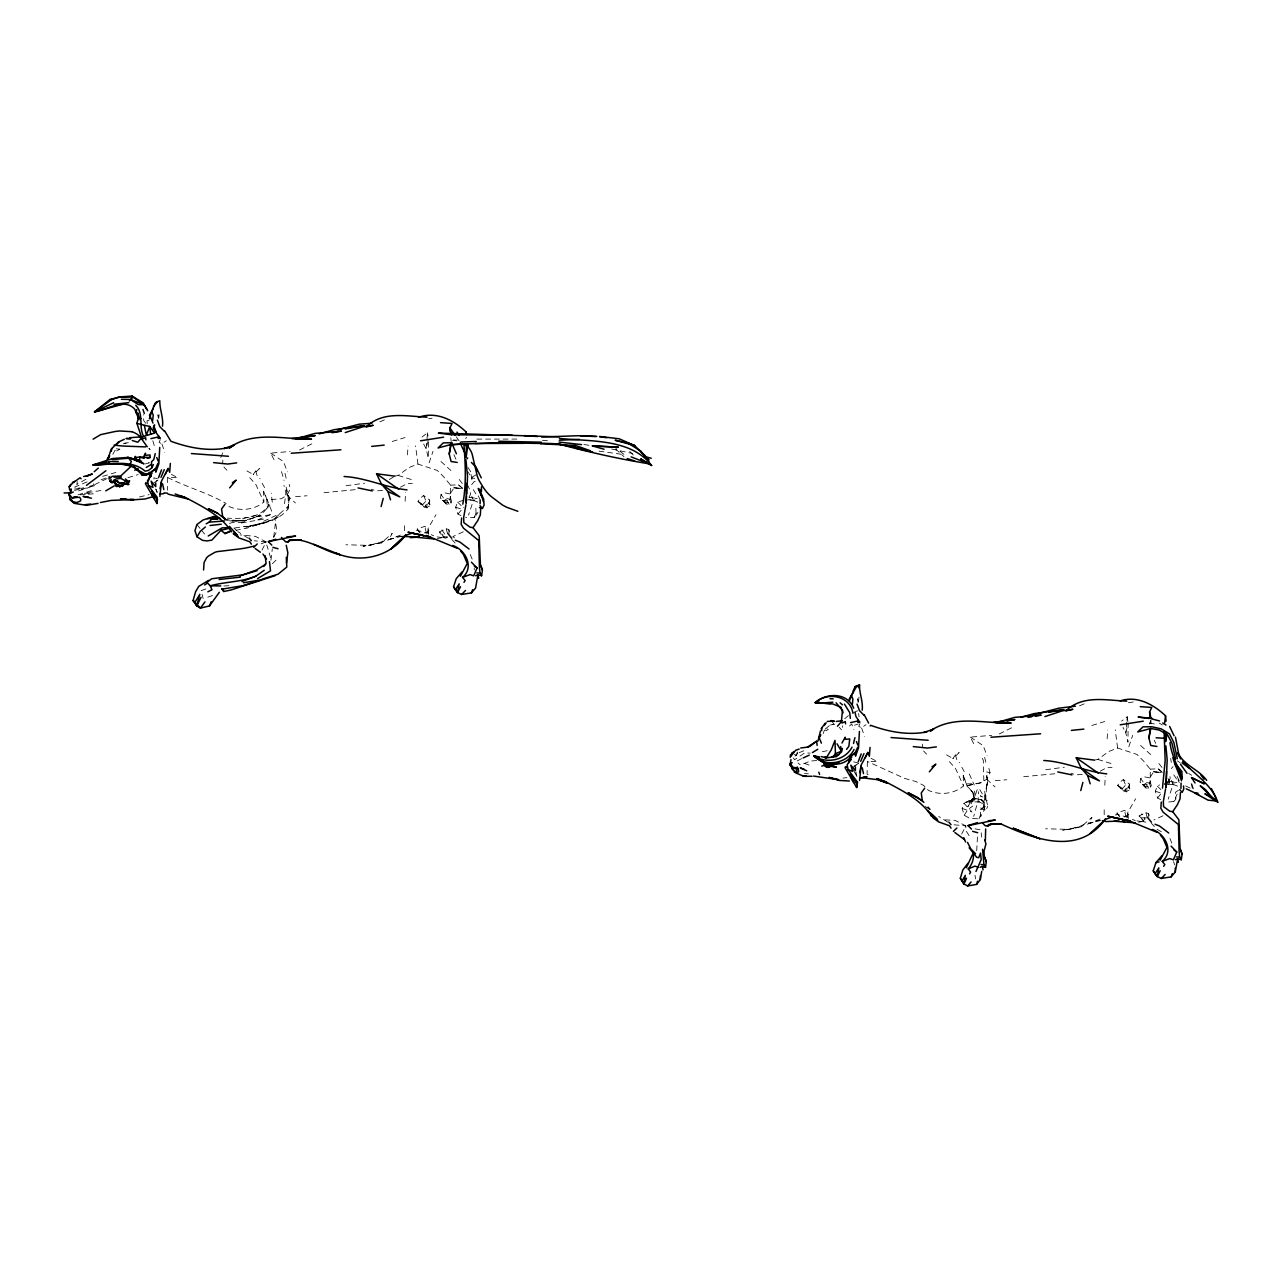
<?xml version="1.0" encoding="UTF-8"?>
<svg xmlns="http://www.w3.org/2000/svg" width="1282" height="1282" viewBox="0 0 1282 1282"><rect width="100%" height="100%" fill="white"/><g stroke="black" fill="none" stroke-linecap="round" stroke-linejoin="round"><path stroke-width="0.75" stroke-dasharray="5 3.75" d="M984.64 791.459L987.717 806.394L984.256 806.522L980.217 809.599L980.714 816.506L978.935 818.829L969.753 818.365L964.208 815.224L962.157 808.381L964 803.317L973.246 798.718L976.355 799.263L968.551 800.946L972.493 798.814L977.878 798.446L981.868 799.712L983.871 802.436L984.624 809.423L980.714 816.506M427.996 532.879L428.076 528.408L435.96 514.787M1127.679 816.874L1127.759 812.387L1135.644 798.782M474.228 569.945L474.276 567.974M475.83 508.297L476.167 515.204L474.148 517.559L465.703 517.431M1150.916 723.913L1151.028 720.452M983.839 780.626L983.31 760.466L981.211 755.627M405.128 501.246L405.545 492.448M1104.812 785.225L1105.212 776.443M222.651 463.571L222.844 460.126M922.335 747.55L922.527 744.121M1161.091 772.421L1153.768 771.732L1149.682 777.934L1150.323 783.302L1150.242 769.136L1143.384 760.851L1137.038 754.457L1117.616 748.031L1108.626 751.556L1097.857 759.425L1094.7 760.082M461.408 488.426L454.1 487.753L449.998 493.939L450.639 499.323L450.575 485.141L443.7 476.856L437.354 470.462L417.932 464.052L408.942 467.561L398.173 475.446L395.016 476.087M407.436 454.854L408.077 446.072M1107.119 738.833L1107.76 730.067M1117.616 748.031L1115.244 729.875M417.932 464.052L415.56 445.88M976.724 850.703L977.509 835.479M171.339 474.34L177.813 477.689L167.718 477.497L167.381 490.205M871.023 758.319L877.481 761.684L867.401 761.492L867.065 774.2L870.174 775.69M428.605 534.45L428.076 528.408L424.711 526.373L417.291 529.033L419.262 531.886M1128.288 818.445L1127.759 812.387L1124.41 810.368L1116.975 813.028L1118.946 815.865M1126.75 722.07L1125.788 732.711L1127.968 742.182L1128.128 723.497L1125.788 732.711L1123.032 727.423M1126.91 720.292L1127.231 716.75L1121.67 721.045M421.986 437.05L427.547 432.755L426.105 448.732L428.284 458.203L428.444 439.502L426.105 448.732L422.435 441.665M858.475 701.943L858.972 697.055M158.792 417.964L159.128 414.695M977.974 802.596L978.647 791.683M270.951 560.234L272.313 548.776M273.691 537.302L275.758 520.091M287.937 509.066L289.267 497.929L285.966 486.631L287.088 495.237L289.267 497.929L287.937 509.066C277.713 521.95 260.759 523.809 245.791 527.094L265.502 522.143L279.38 516.63M284.524 503.666L285.902 492.753L283.947 485.333M429.726 500.06L429.502 506.63L427.114 507.848L423.957 507.031L421.137 503.249L418.012 501.502L420.143 498.361L423.621 495.525L429.726 500.06L428.717 503.554L429.502 506.63L426.81 505.861L423.957 507.031M1129.426 784.055L1129.186 790.625L1126.798 791.843L1123.641 791.026L1120.821 787.244L1117.68 785.497L1119.811 782.357L1123.304 779.52L1129.426 784.055L1128.416 787.549L1129.186 790.625L1126.493 789.856L1123.641 791.026M977.204 789.616L975.121 795.753L972.301 800.705L969.993 801.795L969.416 803.061L972.493 798.814L967.926 806.602L969.993 801.795L980.073 799.263L983.534 801.843L984.111 807.932M984.961 794.343L983.967 807.051L986.227 809.791L987.717 806.394M986.787 786.347L987.525 783.062L986.387 775.914L987.685 780.642L985.858 790.049L987.685 780.642L986.323 771.94L990.041 772.645L986.787 779.216L981.083 782.709L966.965 785.706L963.215 775.193L963.535 785.962C953.904 794.119 939.978 795.465 928.601 790.481L923.457 785.305L915.973 781.555L904.675 778.414L867.401 761.492M986.563 786.956L985.698 799.279L986.98 803.093M77.305 481.631L76.776 484.836L79.26 482.16M449.998 493.939L444.005 492.673L441.008 494.692L445.062 500.012L444.646 502.336L446.216 503.938L449.133 504.291L450.992 502.977L451.649 501.326L450.27 497.448M446.216 503.938L440.399 498.057L441.008 494.692M1149.682 777.934L1143.688 776.668L1140.692 778.687L1144.746 784.007L1144.313 786.331L1145.9 787.933L1148.832 788.286L1150.675 786.972L1151.316 785.321L1149.954 781.427M1145.9 787.933L1140.067 782.052L1140.692 778.687M1149.633 724.026L1150.595 720.5M797.292 752.053L796.362 755.322L794.632 756.22M976.66 805.657L973.727 816.41M429.133 462.802L432.995 451.344M1128.817 746.797L1132.679 735.323M472.097 504.371L468.523 515.156M1171.78 788.366L1168.206 799.151M1150.675 786.972L1149.249 782.965L1150.194 780.578M442.675 500.365L446.905 500.893L449.565 498.986L450.511 496.599M1160.659 799.599L1157.614 798.045L1155.322 791.218L1157.374 786.138L1159.601 784.872M460.975 515.604L457.93 514.066L455.639 507.223L457.69 502.143L464.068 500.092M978.935 818.829L981.964 811.394M220.776 457.434L222.924 452.402M465.767 438.684L466.392 437.226M974.528 791.074L975.121 795.753L971.211 803.638L968.231 805.433M160.314 439.566L159.096 442.37L161.756 443.748L166.323 440.752M859.998 723.561L858.78 726.365L861.44 727.727L866.007 724.731M474.148 517.559L477.449 510.108M1168.719 801.987L1173.831 801.554L1177.132 794.103M229.75 520.877C243.772 521.085 263.066 519.13 268.948 504.179C260.935 518.713 241.945 518.954 227.331 518.152M89.868 486.198L93.041 485.269L95.253 480.814M228.917 506.486C240.295 511.47 254.221 510.124 263.868 501.967L263.531 491.214L267.249 499.916L281.399 498.714L287.088 495.237L290.357 488.65L289.187 484.372M823.156 733.608L824.39 730.227L828.364 729.474L826.986 728.785M262.009 550.074L266.159 541.917L255.406 536.357L240.151 534.914M961.676 834.069L965.843 825.912L955.106 820.352L943.488 819.791M257.682 519.851L270.133 514.803L271.832 511.598L267.249 499.916M469.004 497.192L470.494 494.467L470.013 490.189L467.561 484.949M1168.671 781.187L1170.178 778.462L1169.857 775.61M964.208 815.224L968.054 809.375M966.067 802.067L978.743 801.827L980.634 800.192M476.167 515.204L477.898 512.367M1166.844 783.446L1170.178 778.462M1157.614 798.045L1162.021 792.164M457.93 514.066L463.828 507.255M422.082 505.22L425.977 501.086L430.191 504.211M112.8 454.357L114.963 450.335L119.835 449.213L116.293 448.78M1121.766 789.215L1125.644 785.081L1129.891 788.206M402.244 536.052L388.702 539.61L392.26 533.376L381.219 542.975L363.03 546.292L378.783 543.087L385.417 539.946L381.219 542.975M1100.405 820.544L1088.37 823.605L1091.944 817.371L1080.902 826.97L1062.714 830.287L1078.466 827.082L1085.101 823.941L1080.902 826.97M469.949 500.365L473.859 500.557L476.151 498.89M1167.678 784.264L1173.543 784.552L1175.834 782.885M255.711 471.039L253.163 474.644L259.477 468.587L255.711 471.039L257.089 475.51L260.07 478.747M955.394 755.034L952.847 758.64L959.16 752.582L955.394 755.034L956.773 759.505L959.753 762.742M797.708 752.903L796.362 755.322L792.949 753.592M1171.347 768.623L1173.046 766.556M471.664 484.628L474.228 481.535L478.747 481.728M1173.831 801.554L1175.85 799.199L1175.514 792.292L1178.446 790.225M266.592 508.778L272.297 502.256L271.255 493.217M825.432 728.801L830.592 724.667L834.213 724.298L832.114 721.702M273.787 537.174L276.88 531.085L275.197 519.883M1128.625 814.599L1123.737 817.243M272.393 563.647L278.162 558.151M428.941 530.604L426.89 532.559L422.627 533.584M849.501 725.997L851.713 723.993L853.892 729.538M279.316 514.37L273.547 519.434L260.006 524.018L244.029 526.742M793.205 757.918L794.632 759.729L804.679 752.935L810.192 753.111M986.082 798.686L983.935 800.529L983.871 802.436L987.268 800.24M446.104 538.2L444.069 537.767L439.502 531.918L446.184 528.649L448.764 529.642L449.613 531.453M1145.788 822.195L1143.752 821.746L1139.185 815.913L1145.852 812.628L1148.448 813.637L1149.297 815.448M1143.752 821.746L1143.432 820.464L1145.082 819.086L1141.589 813.926M844.662 718.721L848.396 715.66M969.849 801.298L973.246 798.718M1142.358 784.36L1146.589 784.888L1149.249 782.965M969.336 808.493L972.766 806.058M153.792 483.01L159.288 479.212L156.067 481.135M852.097 767.95L858.972 763.207L853.556 761.796M445.062 500.012L447.146 498.618L451.296 499.499M1144.746 784.007L1146.829 782.613L1150.964 783.494M476.215 474.693L471.439 477.577L467.898 471.728M389.263 479.532L393.574 476.952M854.133 766.091L858.972 763.207M81.599 481.679L86.022 479.212M825.993 730.772L828.364 729.474M116.63 450.96L119.835 449.213M853.171 712.952L857.37 710.741L858.123 714.411M801.603 758.624L796.635 761.22L794.632 759.729M400.497 487.192L407.692 483.346L412.355 483.538M1100.18 771.187L1107.376 767.325L1112.023 767.533M418.012 501.502L420.704 504.13L425.271 505.316L428.717 503.554M463.299 531.806L452.818 536.597L455.671 538.696M1117.68 785.497L1120.388 788.126L1124.955 789.295L1128.416 787.549M1162.982 815.801L1153.992 819.935M299.539 449.998L313.321 443.075M999.223 733.993L1013.004 727.07M387.693 540.219L401.923 534.482M1087.36 824.214L1103.385 817.724M107.095 478.571L88.138 487.801L75.686 491.823M263.723 521.229L279.556 513.858L288.402 506.23L287.953 493.346M1079.524 705.853L1084.957 703.514M379.841 421.858L385.273 419.518M265.791 542.046L259.381 544.449M101.054 479.853L110.428 476.151M808.285 761.893L800.481 764.969L798.061 763.03M87.064 481.904L74.741 487.128L81.215 488.33L86.711 487.112M207.78 597.172L213.293 595.233M205.905 588.967L201.258 590.585L203.133 598.502M91.15 490.702L77.289 495.06L85.237 494.435M74.564 490.557L81.215 488.33L74.116 489.083M265.502 522.143L246.993 528.168L236.064 530.299M229.494 523.425L232.715 522.383L245.679 522.575M127.912 477.705L138.103 474.564M392.244 441.489L405.016 437.547M1091.911 725.468L1104.699 721.542M145.219 463.988L149.289 462.754L145.523 463.747M102.672 476.343L119.434 471.407M854.501 725.163L858.171 724.09M388.702 539.61L393.398 538.28M1088.37 823.605L1093.081 822.275M799.183 752.678L806.987 749.505M123.489 443.828L129.049 442.402L124.017 443.364M242.554 518.585L259.236 514.499M466.408 500.108L477.128 498.49M1164.232 784.552L1176.812 782.485M139.45 496.967L149.145 494.66M245.791 527.094L264.14 523.12M437.29 538.552L447.45 536.773M1138.576 822.211L1145.355 821.025M1164.216 783.382L1171.123 781.988L1167.614 781.475M822.355 751.685L827.178 750.723M241.304 522.992L263.499 519.13M81.439 489.307L94.836 485.59L93.041 485.269M830.496 724.939L834.213 724.298M100.829 490.557L83.971 493.137L93.201 493.81L87.24 494.275M1128.352 702.728L1136.846 701.43M428.669 418.733L432.066 418.204M234.814 527.976L244.654 526.485M256.64 516.774L270.133 514.803M1146.557 817.852L1139.666 817.788M375.113 543.616L378.783 543.087L369.809 545.379L345.916 544.786M1074.797 827.611L1078.466 827.082L1069.476 829.358L1045.599 828.781M346.06 485.734L364.681 483.202M1045.743 769.729L1064.348 767.197M981.083 782.709L966.965 785.706L973.567 793.302L974.641 800.497L972.573 792.052M400.353 536.277L396.587 536.725L402.676 536.645M1100.036 820.272L1096.254 820.72L1100.837 820.656M324.042 492.689L355.242 489.66M1023.725 776.684L1056.897 773.575M842.995 778.078L846.873 777.645M1082.28 774.296L1076.175 774.937L1070.951 773.222M382.597 490.301L376.491 490.942L371.267 489.243M273.995 459.645L270.694 453.123L290.069 451.504M973.679 743.64L970.378 737.118L991.691 735.339M295.533 496.647L307.055 495.765M995.217 780.642L1006.739 779.76M1168.944 781.427L1177.341 782.389M469.276 497.432L477.657 498.394M811.778 760.915L819.502 760.402M223.869 585.986L229.382 585.634M452.482 440.319L460.046 439.886M462.706 488.394L458.443 484.82L450.575 485.141L454.1 487.753L461.392 489.131M1162.389 772.389L1158.127 768.799L1150.242 769.136L1153.768 771.732L1161.075 773.126M476.856 439.117L517.143 439.069M966.932 783.911L976.323 783.655M224.446 519.787L244.958 520.861L260.615 515.476L244.365 520.829L232.042 521.053L244.958 520.861L224.19 519.819M149 420.656L147.077 420.624L147.158 423.701M980.217 809.599L986.227 809.791L980.57 807.997M448.476 502.544L444.646 502.336L440.399 498.057M1148.143 786.539L1144.313 786.331L1140.067 782.052M804.471 773.575L808.365 773.799M542.414 440.287L548.071 440.704M266.159 541.917L254.365 540.796M954.048 824.791L965.843 825.912L965.811 830.432L969.464 836.168M454.1 487.753L461.328 488.634M1153.768 771.732L1161.011 772.629M442.114 537.543L435.64 536.693L431.217 534.658M1136.942 820.897L1141.797 821.538M583.919 444.55L589.047 445.255M1149.457 723.064L1156.284 724.298M975.073 828.829L980.922 829.967L981.579 837.114M611.722 449.053L632.507 453.443M598.982 451.12L624.382 454.693L616.482 448.556M439.982 533.793L442.915 534.434M398.173 475.446L411.826 479.676M157.478 478.731L153.872 477.801L154.257 480.654M1097.857 759.425L1111.51 763.671M416.217 530.123L428.268 533.296M1127.952 817.291L1115.901 814.118L1115.997 815.64M474.709 478.474L471.439 477.577L474.228 481.535M447.562 537.543L443.748 536.469L439.502 531.918M1155.322 791.218L1162.518 793.59M455.639 507.223L462.834 509.611M804.343 763.415L809.663 765.274M962.157 808.381L971.996 812.019L964 803.317M167.718 477.497C186.707 487.272 208.005 492.849 226.161 503.505M453.668 439.87L456.44 440.96M473.859 500.557L477.833 502.111M1173.543 784.552L1177.517 786.106M1120.388 788.126L1122.728 789.103L1120.821 787.244M420.704 504.13L423.044 505.108L421.137 503.249M978.743 801.827L982.3 803.413L983.422 802.612L984.624 809.423M1132.375 819.326L1135.307 820.688M1185.626 785.898L1192.629 789.311L1190.401 780.466M473.298 489.612L476.215 494.451L478.811 495.749M982.829 797.067L980.313 795.769L981.051 796.314M946.565 754.906L951.276 757.534M246.881 470.911L251.593 473.539M947.831 822.163L938.696 816.458M248.147 538.168L237.699 531.533M1161.348 831.778L1156.556 828.989L1151.46 823.332M1159.248 723.096L1162.389 724.955M1188.638 773.415L1191.731 775.306M1124.955 789.295L1126.798 791.843M425.271 505.316L427.114 507.848M1177.325 760.883L1180.033 762.662M970.378 737.118L983.15 745.611L987.092 755.803M270.694 453.123L283.466 461.616L287.408 471.808M925.332 806.41L929.626 809.551M927.126 807.163L930.123 809.375M148.888 448.283L150.138 449.501A66.215 32.739 1.5 0 1 149.081 448.556M1176.556 778.991L1172.982 773.607M949.417 761.684L955.523 768.463L963.535 785.962M249.734 477.689L255.839 484.468L263.868 501.967M1158.127 768.799L1161.7 771.924M458.443 484.82L463.203 488.955M440.912 461.488L450.976 470.558M1140.595 745.483L1150.659 754.553M615.472 448.908L623.949 456.648M986.787 779.216L995.088 786.956M287.088 495.237L295.405 502.961M233.981 527.976L236.465 530.347M1157.374 786.138L1162.373 791.074M1139.185 815.913L1143.432 820.464M457.69 502.143L462.69 507.079M443.46 500.365L445.078 501.999M1143.143 784.344L1144.762 785.994M629.783 451.456L633.773 455.559M223.869 466.968L226.898 470.19M923.553 750.964L926.582 754.185M839.165 727.311L841.505 729.795M981.451 799.792L983.534 801.843M451.777 539.337L456.873 544.994M928.168 806.763L930.203 809.198M196.915 524.53L200.296 528.729M201.434 530.139L204.816 534.322M1146.589 784.888L1148.832 788.286M446.905 500.893L449.133 504.291M1158.912 763.495L1162.245 767.854M459.228 479.5L462.562 483.859M145.635 423.22L143.728 420.56L143.536 414.647M1116.975 813.028L1120.035 817.323M456.28 436.874L459.453 441.345M417.291 529.033L420.352 533.328M441.905 529.931L445.415 535.091L443.748 536.469L444.069 537.767M468.042 467.561L470.959 472.08M979.752 789.632L982.893 794.792M853.011 769.472L855.719 774.008M855.014 772.95L856.969 776.283M155.346 488.955L157.285 492.288L156.035 490.028M961.837 767.261L964.352 771.764M262.169 483.266L264.669 487.785M450.992 502.977L449.565 498.986M969.304 773.959L974.272 785.097M861.616 728.016L864.485 736.301M161.949 444.021L164.801 452.306M1126.141 817.115L1124.41 810.368M426.457 533.12L424.711 526.373M1177.084 776.379L1179.648 781.651M1154.281 740.243L1155.675 743.384M453.908 454.677L456.007 459.405M478.33 495.862L480.157 500.028M1178.014 779.841L1179.232 782.629M281.527 471.632L284.043 480.478M1123.304 779.52L1125.644 785.081M423.621 495.525L425.977 501.086M1169.937 838.508L1171.844 843.123M470.254 554.513L472.161 559.128M152.83 440.752L154.209 445.559M263.531 491.214L266.656 499.227L267.505 507.319M1171.444 780.337L1173.351 785.273M471.76 496.342L473.667 501.278M1173.511 861.616L1174.665 864.789M270.63 557.718L266.8 545.058M1168.03 778.446L1169.665 783.206L1168.463 779.632M963.215 775.193L967.045 786.138L973.567 793.302L973.759 798.462M1191.923 784.071L1193.558 789.392M1145.852 812.628L1146.957 816.602M446.184 528.649L447.274 532.607M988.871 768.367L990.041 772.645M284.989 473.362L286.287 478.811M984.672 757.358L985.954 762.79M984.977 795.609L985.698 799.279M974.961 875.237L975.618 878.907M471.023 474.468L471.904 480.301M1170.706 758.463L1171.283 762.341M858.603 713.433L859.068 716.798M1127.231 716.75L1127.904 721.814M427.547 432.755L427.996 436.12M858.027 702.36L857.674 698.802L857.77 699.94M158.359 418.365L158.006 414.807L158.375 419.006M1148.448 813.637L1148.8 817.307M448.764 529.642L449.117 533.312M450.815 437.723L451.184 441.649M156.484 489.323L156.66 492.048M856.072 771.94L856.344 776.043M842.578 725.804L842.611 727.359M1104.171 809.775L1104.219 816.201M404.487 525.78L404.535 532.206"/><path stroke-width="1.5" d="M855.398 766.876L855.398 770.61L850.783 765.146L852.658 771.315L848.155 769.697L847.114 764.761L850.96 759.345L849.373 756.364M155.731 482.881L155.715 486.615L151.1 481.151L152.975 487.32L148.472 485.702L147.43 480.766L151.276 475.35L149.674 472.369M967.91 863.331L962.782 870.077L960.33 878.25L963.936 883.987L967.638 885.942L976.596 884.404L980.313 879.548L980.329 875.814M559.417 438.412C589.96 441.569 631.225 438.46 651.625 465.478L648.66 463.731L648.692 459.677L640.599 451.072L627.988 443.043L615.168 440.239L634.702 445.607L648.692 459.677M821.698 730.58L821.714 728.272M480.109 503.826L480.157 500.028M481.471 486.92L481.423 491.679L479.756 489.291M159.737 447.45L158.84 463.908L155.811 472.177L155.475 468.875L157.942 463.363M859.421 731.445L858.523 747.903L855.495 756.172L855.158 752.871L857.626 747.342M1180.93 788.494L1181.091 783.062M820.48 730.9L817.98 741.076M790.273 757.502L790.369 755.034L793.574 752.005L791.154 756.204M466.263 503.185L466.119 483.298M466.92 494.003L467.497 476.071L465.959 459.901M859.709 772.645L861.264 764.873L867.85 752.454L869.372 756.284L870.029 747.406M1165.899 745.884L1167.181 760.05L1165.947 787.18L1166.572 771.379M160.026 488.65L161.58 480.878L168.166 468.459L169.689 472.289L170.346 463.411M1165.947 787.18L1166.267 779.873L1166.011 783.43M853.075 691.094L855.11 686.687L859.485 684.732C859.228 693.306 863.267 701.382 862.193 710.212M135.155 460.318L135.347 456.36L134.097 459.533M135.7 405.288C144.193 413.477 138.344 426.602 143.568 436.361L141.693 437.787L136.934 423.429L138.248 418.14L137.719 412.884L139.337 418.028M824.182 762.005L826.217 765.53L825.432 763.255L833.124 766.332L832.355 763.96L833.284 763.287L833.124 766.332L836.393 767.101L827.339 765.931M981.724 871.391L980.313 879.548M480.702 508.666L480.349 514.915L477.721 520.668L473.026 527.655L470.141 527.239L463.86 522.655L463.651 517.479L465.927 504.755M1180.402 792.661L1180.033 798.91L1177.405 804.663L1172.709 811.65L1169.825 811.234L1163.559 806.65L1163.319 801.474L1165.626 788.75M70.43 491.439L70.558 489.452M1166.075 721.221L1165.546 715.773C1153.335 704.459 1137.278 695.309 1120.115 700.901M461.6 518.056L461.167 524.29L463.459 528.152L478.731 540.571L479.42 567.173L479.981 573.102L481.599 575.746L477.914 574.785L475.638 575.73M1161.284 802.051L1160.851 808.285L1163.127 812.147L1178.414 824.566L1179.103 851.152L1179.664 857.097L1181.283 859.725L1177.597 858.78L1175.322 859.709M466.055 502.977L466.584 495.878M161.388 482.176L159.897 496.39M861.055 766.171L859.581 780.385M157.494 499.323L156.949 503.538L157.189 497.336L148.472 485.702M859.485 684.732L859.212 688.081L857.53 685.934L855.11 686.687M857.626 782.02L856.632 787.533L856.873 781.315L848.155 769.697M852.354 704.427L852.883 699.059L851.456 695.533L856.985 685.678M1164.104 731.493L1165.162 760.643L1162.486 788.158M152.67 420.432L153.215 415.064L151.773 411.538L153.984 406.025L157.301 401.683L159.801 400.737C159.545 409.311 163.583 417.387 162.494 426.217M463.908 444.085C465.398 463.924 466.488 484.372 462.786 504.163M829.502 766.139L826.297 766.316L829.39 767.293L830.175 765.691L828.364 764.569M466.36 443.62L466.199 456.136M477.914 574.785L475.606 587.989L471.455 592.877L461.6 594.479L457.53 592.54L453.556 586.836L456.248 578.647L462.145 571.852M286.527 562.974L287.841 552.734L286.239 545.267M128.969 484.516L127.96 484.42L128.328 481.599L129.626 480.782L127.96 484.42L124.226 484.083L117.944 485.878L120.123 486.872L115.364 484.484L117.015 486.647L115.717 485.942M466.119 457.61L467.882 444.389L468.25 447.258M1165.803 741.605L1166.556 735.932M980.105 867.305L982.204 866.376L985.521 867.353L986.275 861.776L984.977 857.818M1181.283 859.725L1182.084 854.149L1180.642 850.206M481.599 575.746L482.401 570.153L480.958 566.211M139.065 419.727L136.245 412.868L136.741 409.503M960.33 878.25L963.936 883.987L965.298 875.334L961.965 881.199M457.225 462.449L451.088 461.488L449.229 453.972L450.895 443.412M1156.909 746.445L1150.771 745.483L1148.912 737.967L1150.307 729.154M985.377 840.239L985.666 829.005M453.556 586.836L457.53 592.54L459.148 583.871L455.414 589.768M1161.829 855.847L1155.931 862.642L1153.239 870.831L1157.213 876.535L1158.832 867.866L1155.098 873.763L1157.213 876.535L1161.284 878.474L1171.139 876.872L1175.274 871.984L1177.645 858.86M149.337 418.845L151.773 411.538M467.658 457.882L467.129 458.764M849.357 701.014L851.456 695.533M69.484 496.006L69.004 494.115L70.462 492.913L71.247 489.003M449.229 453.972L451.136 444.485L498.522 442.755L541.164 443.46M1148.912 737.967L1150.819 728.48L1159.297 730.083L1167.373 734.57L1171.908 743.127L1175.658 759.168M841.377 721.782L842.418 711.125M1164.617 723.08L1165.546 715.773M966.34 867.738L972.285 854.982M790.994 759.665L790.081 764.857L795.529 772.709M164.272 469.629L160.971 477.353M863.956 753.624L860.671 761.348M111.214 451.248L111.919 448.476M381.091 506.582L383.222 498.41M1080.774 790.577L1082.889 782.389M153.455 429.262L154.593 424.887L153.183 427.787M842.402 748.48L841.505 751.941L839.053 754.249L831.441 756.989M1160.066 860.254L1166.957 847.434L1163.143 838.508L1160.482 835.223M208.629 580.361L198.774 586.339L195.617 591.659L193.117 600.505L196.723 605.921L199.8 594.335L194.896 602.428L196.723 605.921L200.441 608.101L209.463 605.953L219.334 592.3M460.382 576.275L467.273 563.439L463.475 554.513L460.799 551.228M848.604 762.966L849.613 759.136M148.408 480.894L149.946 475.141L148.151 473.443M853.508 743.48L854.918 737.647M158.519 477.689L161.532 469.901M858.203 761.684L861.216 753.896M976.596 884.404L977.525 881.215M115.973 484.692L114.146 482.08L110.428 481.663L111.101 479.452M155.234 453.652L153.824 459.485L151.452 461.873L151.837 467.834L148.392 470.494L145.17 471.183C130.924 458.844 110.252 464.773 93.137 464.949L112.159 458.603M115.765 484.259L117.159 485.574L114.467 481.936L117.88 481.103L114.803 480.942L114.467 481.936L116.101 484.756L118.761 485.285M471.455 592.877L472.577 589.672M1171.139 876.872L1172.261 873.667M975.987 871.456L981.195 859.629L980.554 853.091L978.711 857.69L976.756 857.321L969.128 847.803M81.119 478.763L80.109 477.753L72.609 483.074L69.196 486.759L69.645 489.804M118.777 485.541L117.944 485.878L122.399 486.198L122.944 484.836M209.463 605.953L211.161 601.803M130.299 463.876L131.341 461.504L127.863 457.321L141.597 461.328M471.407 562.157L477.08 568.038L473.667 575.842L470.029 574.576L462.546 577.397L465.126 580.57L463.972 582.348M1171.091 846.152L1176.764 852.017L1173.367 859.837L1169.713 858.571L1162.229 861.392L1164.809 864.565L1163.655 866.344M854.084 749.489C847.13 763.719 825.191 767.485 813.846 755.787L819.663 757.005M963.936 883.987L966.532 878.218M852.033 747.15C845.175 760.45 826.169 764.232 813.846 755.787C823.316 765.658 843.893 768.463 851.713 755.483L855.158 752.871L851.472 755.819L851.633 757.598M153.391 407.099L155.426 402.692L157.301 401.683M151.837 467.834L153.391 464.597M479.42 507.56L482.465 508.441L484.099 505.044L483.602 498.89L481.327 494.243M821.137 728.833L825.143 723.304M829.39 767.293L830.175 765.691M1150.13 717.792L1149.585 711.911L1151.765 707.456L1140.227 706.638M165.458 473.891L168.166 468.459M865.142 757.87L867.85 752.454M196.723 605.921L201.082 597.236M457.53 592.54L460.526 586.739M1157.213 876.535L1160.21 870.734M849.117 699.299L853.395 691.815M149.433 415.304L152.991 408.99M143.103 457.61L145.539 453.219L145.154 455.318L150.042 454.95L150.058 457.514L147.158 458.331M841.953 743.063L845.223 737.214L844.838 739.313L849.726 738.945L848.86 746.364L846.553 749.377M969.593 873.843L970.586 872.081L968.247 868.892C972.109 864.372 974.528 858.331 972.942 852.386M229.494 528.296L220.985 530.235L211.915 540.091L207.155 540.924L202.572 540.363L197.043 536.805L200.2 531.405L205.344 526.998M819.07 737.503L820.72 734.682L819.214 737.871L821.409 743.159M70.686 484.324L69.196 486.759L70.462 485.574M870.174 725.916L870.606 725.275C888.538 731.814 907.977 735.628 926.966 731.878L923.793 732.455L932.976 729.362L930.412 730.852C954.129 714.795 984.512 723.529 1011.178 723.064L995.345 722.647M263.755 566.5L266.047 563.151L265.182 555.747M129.338 400.978L133.024 397.116L144.001 404.743L147.734 410.785M225.023 504.211L221.562 509.002L222.587 516.149M924.691 788.19L921.245 792.997L922.271 800.144M824.278 725.516L826.201 722.856M158.664 435.912L158.167 438.492L160.01 438.059L154.369 430.287M858.331 719.907L857.85 722.471L859.693 722.054L856.088 716.782M204.976 601.883L200.441 608.101L193.117 600.505L194.896 602.428M107.127 459.212L109.659 455.751L107.848 459.004L111.278 449.069L118.441 441.986M832.659 757.374L835.415 753.768L841.377 751.172L840.736 746.557M988.678 824.647L987.364 826.297L991.947 823.957L1001.034 823.749L990.537 823.861M287.681 542.302L289.011 540.651M108.121 463.812L109.931 461.568L118.232 461.408M462.546 577.397C474.644 567.269 465.51 549.722 452.69 545.459M1162.229 861.392C1174.328 851.264 1165.194 833.701 1152.374 829.454M206.178 523.841L209.142 522.127L213.87 516.486L219.014 517.912L215.44 518.232M229.654 487.833L236.16 480.141L232.314 482.801M929.338 771.828L935.844 764.136L931.998 766.78M837.483 726.221L842.178 720.756L836.249 721.429M967.638 885.942L971.083 881.968M122.399 486.198L124.226 484.083M93.105 439.149L100.701 434.63L115.027 431.505A74.052 36.601 1.5 0 1 119.643 430.96L131.886 431.697M461.6 594.479L465.51 590.473M1161.284 878.474L1165.178 874.468M149.209 472.834L149.882 476.744L151.276 475.35M850.96 759.345L849.565 760.739L850.591 760.418M953.407 831.361L956.917 827.964M253.724 547.366L257.249 543.969M405.753 534.882C390.866 555.587 363.928 562.926 340.163 554.753C323.368 551.18 308.433 538.28 290.854 539.866M405.336 535.283L390.545 549.337L405.657 535.379L412.772 532.895M988.454 824.566L1000.361 823.701C1034.205 839.181 1078.963 856.408 1105.437 818.878M116.774 444.133L118.841 442.226M150.811 464.789L146.26 467.433M94.211 471.744L98.265 468.122M131.581 465.863L120.716 475.975L112.239 476.327L109.114 479.131L109.066 476.84M287.28 542.19L290.165 539.786M146.789 409.198L143.296 402.949L132.078 396.058L119.53 396.923L109.803 399.615L94.515 411.859C107.063 410.192 123.697 397.26 134.786 409.198L136.245 412.868M207.027 582.381L211.642 578.759L242.779 574.865L257.025 570.698M98.041 503.377L86.455 505.332L74.308 503.345L69.661 499.499L70.125 498.394L73.394 502.48L70.125 498.394L69.004 494.115L72.225 497.849L77.032 496.807M826.874 766.123L825.464 766.075L825.159 764.745M817.147 745.451L816.618 741.22L807.179 747.31M809.487 746.637L816.618 741.22M208.245 535.988L222.042 527.896L229.286 527.639M132.078 396.058L133.024 397.116L119.915 396.971L111.55 399.535L94.515 411.859L123.681 404.038M105.893 470.75L86.487 485.349M241.977 581.515L255.775 576.227L264.22 570.298M229.174 448.235L234.093 444.886L229.286 448.043M930.492 731.109L933.777 728.881M116.101 484.756L118.601 484.676M204.591 584.977L207.556 583.054L210.264 585.81L211.963 589.752L207.86 591.819M105.733 490.862L114.306 485.878M796.747 772.966L798.654 771.764L797.34 767.309L796.042 767.726L796.747 772.966L794.071 771.876M1090.229 833.332L1105.34 819.358L1110.661 817.499M265.759 564.224L256.368 570.057L239.926 575.938M812.419 752.566L817.772 749.297M841.393 707.488L832.723 703.93L815.24 702.68C826.505 692.504 847.482 692.28 853.7 708.209M123.152 483.026L126.245 481.343L127.96 484.42L117.784 482.369L127.96 484.42M257.57 578.615L270.502 570.875L269.476 561.58M99.772 409.198L94.515 411.859L113.617 402.724M830.544 703.594L815.24 702.68C827.275 691.367 850.447 695.741 852.915 713.241M220.985 530.235L224.975 533.568L230.52 530.956M118.889 441.841L124.29 439.293M835.511 756.284L838.797 754.745M803.141 757.95L809.279 755.114M142.302 439.085L145.619 437.579L145.892 439.87M841.97 723.064L845.303 721.558L845.575 723.849M134.658 470.238L138.184 468.699M143.568 436.361L154.513 433.14L149.77 426.473L136.934 423.429M831.089 720.58L834.374 721.189L827.259 721.413M72.417 482.369L74.821 481.343M91.791 473.971L86.343 476.231L92.368 474.1M792.228 762.742L790.145 763.623L791.523 765.258M968.247 868.892L974.977 866.119L978.31 867.401M224.975 533.568L230.6 531.373M221.642 588.582L223.757 591.499L230.952 589.992L275.261 575.618M345.243 432.579L362.614 426.89L373.19 425.303L366.171 426.954C382.998 410.673 406.234 416.362 427.098 417.163M1044.926 716.574L1062.281 710.869L1072.874 709.299L1065.855 710.933C1082.681 694.668 1105.917 700.341 1126.782 701.158M271.768 545.106L268.387 541.613L275.87 539.225M971.452 829.085L968.07 825.608L977.429 822.627M149.882 476.744L150.923 476.423L149.561 472.721M262.217 579.095L277.986 574.24L286.815 567.045L286.287 557.382M850.575 722.631L856.969 721.173M150.891 438.636L157.285 437.178M153.936 496.374L145.074 499.002L133.024 499.836L120.46 498.986L126.293 499.211M821.778 766.075L824.166 765.386M100.461 502.528L111.278 500.397L134.065 499.531L130.171 499.371M295.565 438.957L315.068 433.38L341.461 431.137L332.086 432.739M997.027 722.455L1014.751 717.375L1041.144 715.132L1035.519 716.093M70.462 492.913L73.33 492.096M1075.39 706.19L1058.98 708.161L1033.308 714.859M319.09 433.893L334.314 429.63L364.184 425.64L345.13 428.989M1020.664 717.359L1033.997 713.625L1063.884 709.635L1048.628 712.311M255.775 576.227C241.112 582.172 225.199 581.675 210.264 585.81L220.76 585.906M254.076 546.052L253.035 546.324A63.779 31.537 1.5 0 1 240.455 548.84L217.123 551.645A14.39 7.115 1.5 0 0 214.687 552.414L208.597 555.955A28.316 13.99 1.5 0 0 206.61 557.814L204.062 562.526L203.582 569.977M133.44 465.719L142.302 475.302L147.27 473.971M1150.819 728.48L1137.727 731.958L1142.999 726.846L1151.733 726.734L1161.172 728.865L1169.44 733.817L1173.863 742.566L1177.325 758.704M337.294 429.903L359.297 424.166L371.876 423.268M105.717 461.808L93.137 464.949C109.403 464.981 129.498 459.709 141.869 473.715L146.821 474.773L155.475 468.875L151.789 471.824L151.949 473.603M1155.931 862.642L1159.04 861.889M83.57 476.519L89.099 475.205M418.477 417.307C436.168 411.073 453.251 419.775 465.879 431.778L466.568 434.486M268.387 541.613L295.597 536.068L286.783 536.934M968.07 825.608L995.281 820.063L988.23 820.752M109.931 461.568L93.137 464.949L102.336 463.491M836.842 756.524L825.271 758.063M815.24 702.68L818.99 701.959M114.05 404.247L128.745 402.66M303.546 437.691L315.228 435.56L291.719 438.556L311.494 439.085C284.828 439.534 254.445 430.8 230.728 446.857L233.292 445.367L224.11 448.476L227.283 447.883C208.293 451.633 188.855 447.819 170.923 441.28L164.513 430.704M999.319 722.407L1003.213 721.686M1007.123 720.981L1014.911 719.555L993.358 722.295M792.917 766.62L790.081 764.857L792.548 768.367L796.042 767.726L794.327 767.501M863.395 777.341L866.985 776.684L859.469 778.158M420.528 440.816L443.588 437.178M1120.212 724.811L1143.272 721.173M1028.004 717.359L1031.77 716.734M243.34 582.781L261.352 579.833L242.667 585.682L222.058 589.159M833.188 763.896L839.309 762.966M465.879 431.778L465.975 434.085M159.785 494.179L163.663 493.634M808.381 747.053L800.705 747.983M236.689 462.882L227.731 464.052L213.581 462.626M410.32 537.639L419.374 537.094L403.59 536.485M240.343 577.156L219.142 579.48M936.389 746.877L927.415 748.047L913.249 746.605M112.287 459.597L128.857 458.187M142.302 475.302L146.821 474.773L136.341 469.276L141.869 473.715M210.072 525.508L221.241 524.226M71.263 492.576L67.754 492.881A23.557 11.65 1.5 0 1 64.1 492.929M826.393 702.68L832.867 702.183M85.365 504.643L90.557 504.066M812.003 776.251L804.07 776.363L797.051 773.463M371.684 446.392L384.183 445.126M1071.367 730.387L1083.867 729.121M112.64 458.507L127.319 457.466L138.793 460.094L139.77 459.837L139.706 457.097L136.052 457.37L137.126 461.28M126.517 438.412L130.732 438.684L126.069 438.604M72.305 501.518L76.76 502.56L80.542 500.909L80.846 499.211L79.612 497.256L72.225 497.849M209.142 522.127L224.302 521.021M340.948 449.79L291.238 453.251M1040.631 733.785L990.922 737.246M288.77 540.571L301.334 539.754L292.264 539.962M113.938 477.112L121.325 477.064M460.158 444.245L450.254 444.934L451.136 444.485L438.059 447.979L443.316 442.867L452.065 442.755M792.548 768.367L797.484 768.238L798.622 770.21M1119.058 821.089L1106.029 821.554L1102.36 820.64M813.573 776.075L838.556 779.728M150.058 457.514L139.706 457.097L144.209 458.347M559.289 440.207L579.288 439.373M109.803 399.615L111.55 399.535M207.155 518.633L212.027 518.457M460.815 442.018L476.231 441.505M220.167 518.473L212.011 518.713L217.251 519.274M288.065 541.773L285.582 541.805L281.479 537.446M987.733 825.768L985.265 825.8L982.541 822.884M559.16 436.842L438.444 433.076L451.392 434.742L512.335 435.255M474.853 443.524L523.745 443.3M433.781 538.905L410.961 536.757M1135.355 822.884L1114.17 821.185M824.647 764.441L826.473 766.075M541.613 437.05L577.862 435.72L596.835 436.361M498.714 441.248L541.341 442.194M121.357 399.295L130.395 399.455L144.001 404.743L138.36 404.631L130.395 399.455M849.389 781.026L839.566 780.466L829.214 777.453L838.476 779.648M540.683 443.796L575.538 445.463L589.864 450.575L557.83 443.828L540.603 443.171M129.642 437.723L142.494 436.761L137.783 442.226L132.238 440.511M829.999 698.722L833.188 698.818M821.281 756.588L826.313 757.758L831.265 749.858L835.031 740.355L835.415 753.768M580.81 435.864L595.826 436.553M599.575 436.729L606.803 437.723M592.396 445.944L618.196 447.13L592.396 445.944L604.078 449.245M228.468 456.264L191.387 453.556M928.136 740.259L891.054 737.551M1151.957 718.289L1138.128 717.071L1149.233 718.497M476.808 572.926L479.981 573.102M1197.965 793.141L1194.664 792.949L1208.045 800.144L1215.673 800.897L1215.416 796.779L1211.41 788.558M1176.491 856.921L1179.664 857.097M1156.092 737.791L1165.13 738.32M73.859 497.079L76.455 497.24M524.001 435.608L537.478 436.537M981.067 864.517L983.967 864.725L985.521 867.353M440.527 422.643L452.081 423.461L449.902 427.916L450.27 431.842M861.6 777.661L877.16 779.664L887.416 782.933L877.465 779.135L887.048 783.222M802.756 775.754L806.298 776.027M344.089 476.503C365.755 477.657 385.738 487.609 407.035 489.884M1043.772 760.498C1065.438 761.652 1085.421 771.604 1106.719 773.879M824.967 756.941L827.868 757.181M164.08 492.881L167.573 493.217M559.016 442.082L581.547 444.614M114.098 445.126L118.056 445.575A66.968 33.108 1.5 0 0 128.937 446.28L145.635 446.889M599.607 436.441L619.19 438.781L634.702 445.607L627.988 443.043M117.8 463.619L130.636 465.19M138.248 418.14L140.86 418.477M390.513 499.836L387.981 491.583L381.443 484.067L376.539 473.763L394.744 476.135M88.522 497.112L83.058 496.406L91.487 498.217M1090.197 783.815L1087.665 775.578L1081.127 768.062L1076.223 757.758L1094.427 760.13M558.375 444.197L575.698 447.017M168.038 494.131L187.733 498.938M651.625 465.478L640.712 458.86L648.66 463.731C618.325 458.908 587.877 451.841 557.83 443.828M413.269 533.44L430.752 537.318L426.281 535.507L457.434 548.359M1112.952 817.435L1130.436 821.313L1127.455 820.111M358.047 487.929L372.325 490.91M1057.73 771.924L1072.008 774.905M1159.537 720.949L1151.076 718.737L1149.585 711.911M643.965 456.312L651.256 458.283M799.167 749.057L795.673 750.274L792.949 753.592L791.843 752.983M272.922 547.334L278.034 548.744M972.605 831.329L977.717 832.739M114.803 480.942L113.313 480.526L116.181 478.907L120.909 478.458L126.245 481.343M517.864 511.294L507.175 507.448A46.28 22.884 1.5 0 1 502.432 504.98L491.391 496.695A84.388 41.713 1.5 0 1 487 492.368L486.038 491.198A142.975 70.686 1.5 0 1 482.641 486.439L479.516 481.199A124.707 61.648 1.5 0 1 477.273 476.167L472.337 454.87A101.054 49.95 1.5 0 0 471.311 451.905L469.356 448.508A24.598 12.163 1.5 0 0 465.863 445.415L462.594 443.636M627.202 458.523L634.558 460.895M127.863 457.321L143.969 463.828L136.934 459.709L139.674 461.424M180.265 495.717L185.393 497.496M175.137 493.955L186.162 497.961M876.664 778.607L885.846 781.956L877.032 778.639M804.391 769.44L800.192 767.87L806.747 770.819M813.846 755.787L818.797 757.646M1198.766 794.728L1186.219 788.799M219.03 518.489L213.87 516.486L203.101 519.963L196.915 524.53L194.944 530.636L197.043 536.805M631.113 456.873L648.66 463.731M147.51 483.458L145.699 482.753L145.443 483.811L156.949 503.538M828.941 764.697L833.124 766.332L831.024 763.415M455.366 540.251L459.757 541.966L469.084 549.017M1155.05 824.246L1159.441 825.961L1168.751 833.012M847.178 767.437L845.383 766.732L845.126 767.806L856.632 787.533M313.689 544.273L340.163 554.753L335.451 552.879M858.507 721.574L859.693 722.054M158.824 437.579L160.01 438.059M1157.117 832.355L1125.949 819.502M1210.769 796.25L1204.872 793.798L1215.673 800.897L1200.208 785.77L1205.785 789.904L1210.769 796.25L1217.9 802.484C1211.875 784.6 1194.776 774.713 1182.677 761.38M1087.665 775.578L1099.459 780.882L1081.127 768.062M387.981 491.583L399.776 496.887L381.443 484.067M217.652 513.153L208.405 508.682L217.363 513.137L225.616 519.418L222.892 516.806M1191.539 777.597L1204.054 783.735L1191.539 777.597L1195.032 782.982M110.428 481.663L109.964 480.846L113.377 482.561M1122.359 820.913L1124.683 822.099L1123.817 820.56M260.374 552.222L255.182 548.536M820.913 760.995L823.573 761.973L825.993 766.732L825.079 765.755M885.077 781.491C902.464 790.706 920.444 799.455 931.389 815.865M186.916 498.297C203.87 507.255 221.065 515.941 231.705 531.87M234.366 534.065L238.083 536.309M937.767 820.304L931.053 815.737M1162.758 723L1165.979 725.035M826.297 766.316L828.028 767.501L824.502 764.505L825.993 766.732M1076.223 757.758L1098.37 773.222M922.575 800.801L908.089 792.677L917.047 797.132L923.921 802.356M376.539 473.763L398.686 489.227M1174.04 850.094L1176.764 852.017M474.356 566.099L477.08 568.038M836.104 702.824L842.578 710.581M1182.068 762.934L1189.664 768.511M932.895 817.692L938.568 821.874L949.497 825.784L951.036 828.14M233.212 533.697L238.885 537.895L249.814 541.789L251.352 544.145M964.465 839.534L954.866 832.515M975.538 853.732L970.666 848.668L967.509 842.322M233.997 532.415L237.33 535.251L229.43 526.293M840.143 702.84L842.418 704.812M822.499 760.627L823.348 761.38M125.46 478.923L128.328 481.599M927.575 810.545L937.014 819.246L930.908 813.333M109.964 480.846L112.047 482.961M864.116 715.372L859.517 710.677L857.033 704.122M164.449 431.377L159.849 426.698L157.365 420.127M471.407 462.417L476.039 467.273L481.295 477.849M139.914 436.473L146.533 445.864A66.215 32.739 1.5 0 0 147.286 446.729M1206.683 780.353C1199.103 769.745 1184.808 765.658 1178.655 754.137M249.093 538.087L251.352 540.667M1179.761 789.712L1182.148 792.436L1183.783 789.023L1183.526 785.962M948.776 822.082L951.036 824.647M480.077 505.717L482.465 508.441M792.02 768.944L792.901 769.953M1176.235 764.537L1181.876 771.492L1182.212 779.071C1178.43 766.844 1171.411 755.707 1169.969 742.631M1147.262 817.147L1151.412 822.243M820.64 760.05L822.403 762.213M447.594 533.152L451.729 538.248M640.599 451.072L646.721 458.603M864.196 714.699L868.619 723.096M1172.709 811.65L1178.863 819.759L1180.065 848.139L1182.084 854.149M473.026 527.655L479.18 535.764L480.381 564.144L482.401 570.153M1200.609 774.536L1204.07 779.36M262.954 554.064L266.48 559M1180.482 764.184L1187.02 773.318M455.222 435.383L449.902 427.916L451.392 434.742M844.421 704.09L849.742 712.648L850.351 718.369M1172.838 757.534L1174.697 763.559L1180.482 772.629M1153.239 870.831L1155.098 873.763M856.889 784.28L851.456 775.129M157.205 500.3L151.773 491.134M837.018 743.784L841.377 751.172M456.985 432.066L458.956 435.495M851.152 777.709L852.995 781.187L851.456 775.882M151.468 493.714L153.311 497.192L152.286 493.65M1177.469 752.935L1180.61 758.944M986.275 861.776L984.223 855.767L984.047 851.04L985.938 843.877L984.72 839.95M1169.633 726.429L1174.04 735.724M460.206 442.963L465.462 454.325M825.464 766.075L823.653 762.005L824.663 765.13M451.921 443.38L456.408 453.796M1181.555 780.818L1174.697 763.559M963.808 837.723L965.586 841.97M149.818 415.416L153.007 423.108M856.44 741.557L857.898 745.146M156.757 457.562L158.215 461.151M154.369 427.339L156.1 431.794M852.514 779.52L853.652 782.485M222.908 589.287L223.757 591.499M152.83 495.525L153.968 498.49M818.813 772.197L819.599 774.488M142.959 409.439L144.321 413.493M483.378 501.743L481.375 494.564M841.937 709.299L843.059 712.904M476.039 467.273L477.064 471.327M1175.434 737.134L1179.055 755.803M162.558 483.763L163.84 489.628M862.241 767.758L863.507 773.623M855.062 712.247L855.783 715.789M144.417 425.576L146.324 435.175L149.77 426.473L150.651 434.374M982.557 867.209L983.038 869.965M833.284 763.287L833.829 766.556M478.186 575.634L478.651 578.39M1177.886 859.629L1178.334 862.385M850.383 773.815L850.831 776.668M797.34 767.309L797.484 768.238M982.573 849.277L983.967 864.725M1165.675 733.288L1165.883 740.131M1175.257 868.251L1175.274 871.984M131.918 431.681A24.07 11.891 1.5 0 1 139.882 436.473M584.255 449.645L574.705 447.867L592.685 452.065L584.255 449.645M423.845 535.636L408.221 532.238L423.845 535.636M1123.529 819.631L1107.904 816.217L1123.529 819.631M1039.846 838.749L1013.357 828.268L1039.846 838.749M480.622 492.753L478.266 488.41L481.872 496.823L480.622 492.753"/></g></svg>
